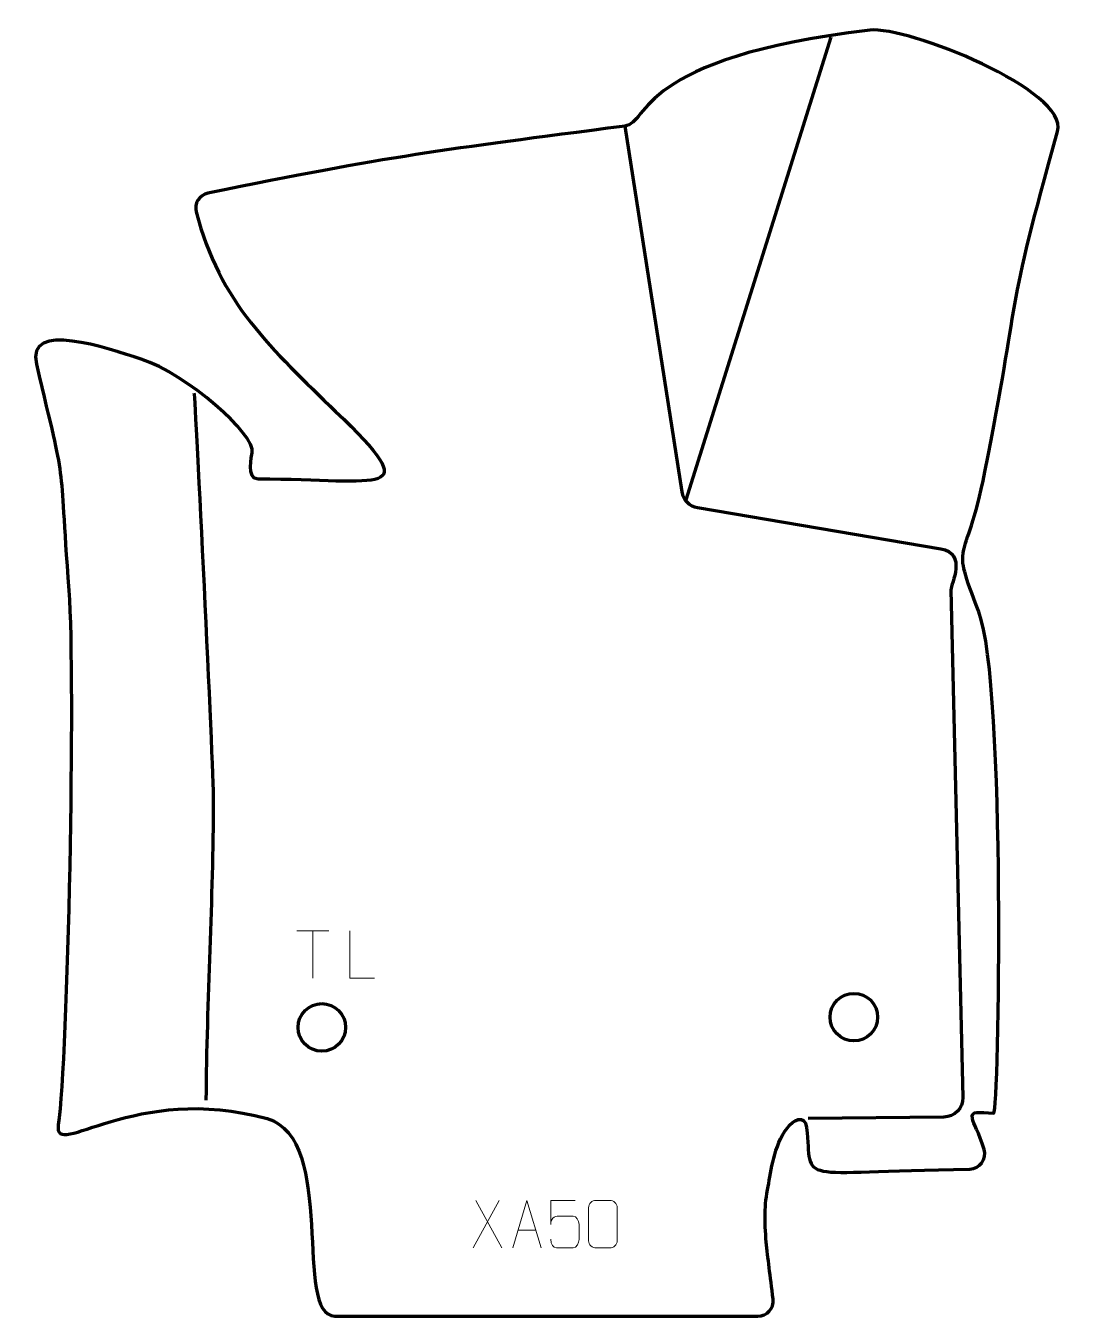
# Model space of a CAD drawing. Header units: millimetres. Extents: x 1183 to 1733, y 123 to 802.
import ezdxf

# ---------------------------------------------------------------- set-up
doc = ezdxf.new("R2010")
doc.units = ezdxf.units.MM
doc.header["$MEASUREMENT"] = 0
doc.layers.add('layer 1', color=7, linetype='Continuous')
doc.layers.add('layer 2', color=7, linetype='Continuous')

msp = doc.modelspace()

# ---------------------------------------------------------------- linework, layer by layer
at = {"layer": 'layer 1', "color": 142, "lineweight": 200}
for centre in [(1619.2552, 280.6686), (1339.2199, 275.271)]:
    msp.add_ellipse(centre, major_axis=(0, 12.5), ratio=1, dxfattribs=at)
at = {"layer": 'layer 1', "color": 230, "lineweight": 200}
msp.add_open_spline([(1279.2212, 714.011), (1374.8547, 733.7144), (1402.4273, 736.802), (1498.6357, 749.3806), (1498.6357, 749.3806), (1511.8428, 751.1073), (1504.129, 785.2956), (1627.6751, 799.8261), (1627.6751, 799.8261), (1647.2348, 802.1265), (1732.5819, 768.1117), (1726.4727, 746.4994), (1726.4727, 746.4994), (1698.5546, 647.7348), (1707.1966, 662.9056), (1688.2574, 567.5605), (1688.2574, 567.5605), (1677.7274, 514.5498), (1669.7165, 534.0866), (1685.005, 493.78), (1685.005, 493.78), (1699.5791, 455.3567), (1695.6185, 230.1993), (1692.8765, 230.2408), (1692.8765, 230.2408), (1684.9008, 230.3617), (1680.8742, 231.7798), (1681.6252, 227.3775), (1681.6252, 227.3775), (1682.0827, 224.6956), (1685.079, 219.9865), (1687.8162, 211.1223), (1687.8162, 211.1223), (1689.3967, 206.0038), (1685.6563, 200.8484), (1680.2999, 200.763), (1680.2999, 200.763), (1585.6794, 199.2539), (1597.7169, 192.2214), (1594.3257, 222.5359), (1594.3257, 222.5359), (1593.4891, 230.0151), (1587.0136, 226.2839), (1584.2527, 222.5265), (1584.2527, 222.5265), (1576.8645, 212.4717), (1575.8009, 200.0417), (1574.0972, 191.5812), (1574.0972, 191.5812), (1572.1204, 181.7639), (1572.1318, 173.3013), (1573.1713, 162.2162), (1573.1713, 162.2162), (1573.928, 154.1476), (1575.2297, 144.6891), (1576.7059, 132.3077), (1576.7059, 132.3077), (1577.2766, 127.5203), (1573.58, 123.3583), (1568.7586, 123.3605), (1568.7586, 123.3605), (1568.7586, 123.3605), (1346.0347, 123.4594), (1346.0347, 123.4594), (1346.0347, 123.4594), (1323.803, 123.4692), (1347.4444, 216.965), (1310.4084, 227.27), (1310.4084, 227.27), (1240.907, 246.6082), (1197.7838, 205.0462), (1200.5016, 223.967), (1200.5016, 223.967), (1205.5844, 259.3524), (1209.6022, 457.2352), (1206.0654, 505.035), (1206.0654, 505.035), (1200.4472, 580.9661), (1205.4558, 554.5763), (1188.9762, 624.0853), (1188.9762, 624.0853), (1183.4231, 647.5077), (1226.4384, 632.4023), (1244.078, 626.806), (1244.078, 626.806), (1268.0468, 619.2018), (1304.8353, 586.8348), (1302.4981, 577.4876), (1302.4981, 577.4876), (1302.2417, 576.4621), (1299.5628, 563.6225), (1305.7744, 563.6225), (1305.7744, 563.6225), (1371.5858, 563.6225), (1394.5168, 552.9429), (1346.5093, 599.3115), (1346.5093, 599.3115), (1313.2144, 631.4698), (1285.1434, 656.8348), (1273.0829, 704.2016), (1273.0829, 704.2016), (1271.9505, 708.6489), (1274.7262, 713.085), (1279.2212, 714.011)], degree=3, knots=[0, 0, 0, 0, 0.03703704, 0.03703704, 0.03703704, 0.03703704, 0.07407407, 0.07407407, 0.07407407, 0.07407407, 0.11111111, 0.11111111, 0.11111111, 0.11111111, 0.14814815, 0.14814815, 0.14814815, 0.14814815, 0.18518519, 0.18518519, 0.18518519, 0.18518519, 0.22222222, 0.22222222, 0.22222222, 0.22222222, 0.25925926, 0.25925926, 0.25925926, 0.25925926, 0.2962963, 0.2962963, 0.2962963, 0.2962963, 0.33333333, 0.33333333, 0.33333333, 0.33333333, 0.37037037, 0.37037037, 0.37037037, 0.37037037, 0.40740741, 0.40740741, 0.40740741, 0.40740741, 0.44444444, 0.44444444, 0.44444444, 0.44444444, 0.48148148, 0.48148148, 0.48148148, 0.48148148, 0.51851852, 0.51851852, 0.51851852, 0.51851852, 0.55555556, 0.55555556, 0.55555556, 0.55555556, 0.59259259, 0.59259259, 0.59259259, 0.59259259, 0.62962963, 0.62962963, 0.62962963, 0.62962963, 0.66666667, 0.66666667, 0.66666667, 0.66666667, 0.7037037, 0.7037037, 0.7037037, 0.7037037, 0.74074074, 0.74074074, 0.74074074, 0.74074074, 0.77777778, 0.77777778, 0.77777778, 0.77777778, 0.81481481, 0.81481481, 0.81481481, 0.81481481, 0.85185185, 0.85185185, 0.85185185, 0.85185185, 0.88888889, 0.88888889, 0.88888889, 0.88888889, 0.92592593, 0.92592593, 0.92592593, 0.92592593, 1, 1, 1, 1], dxfattribs=at)
at = {"layer": 'layer 1', "color": 250, "lineweight": 9}
for points in [[(1326.0047, 326.0306), (1326.0047, 326.0306), (1342.9919, 326.0306), (1342.9919, 326.0306)], [(1334.4985, 301.1006), (1334.4985, 301.1006), (1334.4985, 326.0541), (1334.4985, 326.0541)], [(1432.5942, 184.2374), (1432.5942, 184.2374), (1418.8536, 159.3416), (1418.8536, 159.3416)], [(1420.3082, 184.2374), (1420.3082, 184.2374), (1434.0488, 159.2839), (1434.0488, 159.2839)], [(1442.4307, 168.5333), (1442.4307, 168.5333), (1451.9264, 168.5333), (1451.9264, 168.5333)]]:
    msp.add_open_spline(points, degree=3, dxfattribs=at)
for points, knots in [([(1366.9943, 301.1005), (1366.9943, 301.1005), (1354.0452, 301.1005), (1354.0452, 301.1005), (1354.0452, 301.1005), (1354.0452, 301.1005), (1354.0452, 326.0541), (1354.0452, 326.0541)], [0, 0, 0, 0, 0.33333333, 0.33333333, 0.33333333, 0.33333333, 1, 1, 1, 1]), ([(1439.7081, 159.2839), (1439.7081, 159.2839), (1447.0791, 184.2374), (1447.0791, 184.2374), (1447.0791, 184.2374), (1447.0791, 184.2374), (1454.649, 159.2839), (1454.649, 159.2839)], [0, 0, 0, 0, 0.33333333, 0.33333333, 0.33333333, 0.33333333, 1, 1, 1, 1]), ([(1472.5726, 184.2154), (1472.5726, 184.2154), (1459.7209, 184.2154), (1459.7209, 184.2154), (1459.7209, 184.2154), (1459.7212, 179.9848), (1459.7212, 175.7539), (1459.7209, 171.5227), (1459.7209, 171.5227), (1459.7206, 174.8328), (1461.3516, 175.9046), (1464.1636, 175.9651), (1464.1636, 175.9651), (1466.6032, 175.9654), (1469.0427, 175.9654), (1471.4819, 175.9651), (1471.4819, 175.9651), (1473.1317, 175.9719), (1474.6066, 173.5914), (1474.6351, 171.5227), (1474.6351, 171.5227), (1474.6348, 168.9354), (1474.6348, 166.3478), (1474.6351, 163.7601), (1474.6351, 163.7601), (1474.6813, 161.8007), (1473.1819, 159.3644), (1471.556, 159.3059), (1471.556, 159.3059), (1469.5995, 159.3062), (1464.7045, 159.3062), (1462.7475, 159.3059), (1462.7475, 159.3059), (1460.902, 159.2971), (1459.7949, 161.2619), (1459.7741, 163.813)], [0, 0, 0, 0, 0.1, 0.1, 0.1, 0.1, 0.2, 0.2, 0.2, 0.2, 0.3, 0.3, 0.3, 0.3, 0.4, 0.4, 0.4, 0.4, 0.5, 0.5, 0.5, 0.5, 0.6, 0.6, 0.6, 0.6, 0.7, 0.7, 0.7, 0.7, 0.8, 0.8, 0.8, 0.8, 1, 1, 1, 1]), ([(1483.5978, 184.2599), (1485.9639, 184.2599), (1488.3304, 184.2599), (1490.6969, 184.2599), (1490.6969, 184.2599), (1492.6774, 184.2955), (1494.7034, 182.8012), (1494.7305, 180.3591), (1494.7305, 180.3591), (1494.7301, 174.6017), (1494.7301, 168.8439), (1494.7305, 163.0857), (1494.7305, 163.0857), (1494.5884, 160.7581), (1492.882, 159.2758), (1490.6969, 159.265), (1490.6969, 159.265), (1488.3245, 159.2654), (1485.9521, 159.2654), (1483.5801, 159.265), (1483.5801, 159.265), (1481.6216, 159.1594), (1479.6152, 161.0473), (1479.6266, 163.0683), (1479.6266, 163.0683), (1479.627, 168.8489), (1479.627, 174.6292), (1479.6266, 180.409), (1479.6266, 180.409), (1479.6309, 182.551), (1481.408, 184.2735), (1483.5978, 184.2599)], [0, 0, 0, 0, 0.11111111, 0.11111111, 0.11111111, 0.11111111, 0.22222222, 0.22222222, 0.22222222, 0.22222222, 0.33333333, 0.33333333, 0.33333333, 0.33333333, 0.44444444, 0.44444444, 0.44444444, 0.44444444, 0.55555556, 0.55555556, 0.55555556, 0.55555556, 0.66666667, 0.66666667, 0.66666667, 0.66666667, 0.77777778, 0.77777778, 0.77777778, 0.77777778, 1, 1, 1, 1])]:
    msp.add_open_spline(points, degree=3, knots=knots, dxfattribs=at)
at = {"layer": 'layer 2', "color": 142, "lineweight": 200}
msp.add_open_spline([(1607.0904, 796.1005), (1607.0904, 796.1005), (1530.7583, 552.8566), (1530.7583, 552.8566)], degree=3, dxfattribs=at)
for points, knots in [([(1498.6357, 749.3806), (1498.6357, 749.3806), (1528.7068, 556.9804), (1528.7068, 556.9804), (1528.7068, 556.9804), (1529.3828, 552.6554), (1532.6052, 549.3932), (1536.9216, 548.6642), (1536.9216, 548.6642), (1536.9216, 548.6642), (1664.9407, 527.0446), (1664.9407, 527.0446), (1664.9407, 527.0446), (1679.1144, 524.6508), (1670.2658, 508.6356), (1670.3417, 505.3677), (1670.3417, 505.3677), (1670.3417, 505.3677), (1676.5446, 238.3167), (1676.5446, 238.3167), (1676.5446, 238.3167), (1676.6747, 232.7156), (1672.2616, 228.1479), (1666.6593, 228.0851), (1666.6593, 228.0851), (1666.6593, 228.0851), (1595.1181, 227.2837), (1595.1181, 227.2837)], [0, 0, 0, 0, 0.125, 0.125, 0.125, 0.125, 0.25, 0.25, 0.25, 0.25, 0.375, 0.375, 0.375, 0.375, 0.5, 0.5, 0.5, 0.5, 0.625, 0.625, 0.625, 0.625, 0.75, 0.75, 0.75, 0.75, 1, 1, 1, 1]), ([(1271.91, 608.9635), (1272.5932, 606.572), (1282.07, 411.6287), (1282.07, 394.545), (1282.07, 394.545), (1282.07, 342.8796), (1278.5583, 289.5708), (1278.26, 237.0649)], [0, 0, 0, 0, 0.33333333, 0.33333333, 0.33333333, 0.33333333, 1, 1, 1, 1])]:
    msp.add_open_spline(points, degree=3, knots=knots, dxfattribs=at)

doc.saveas('drawing.dxf')
